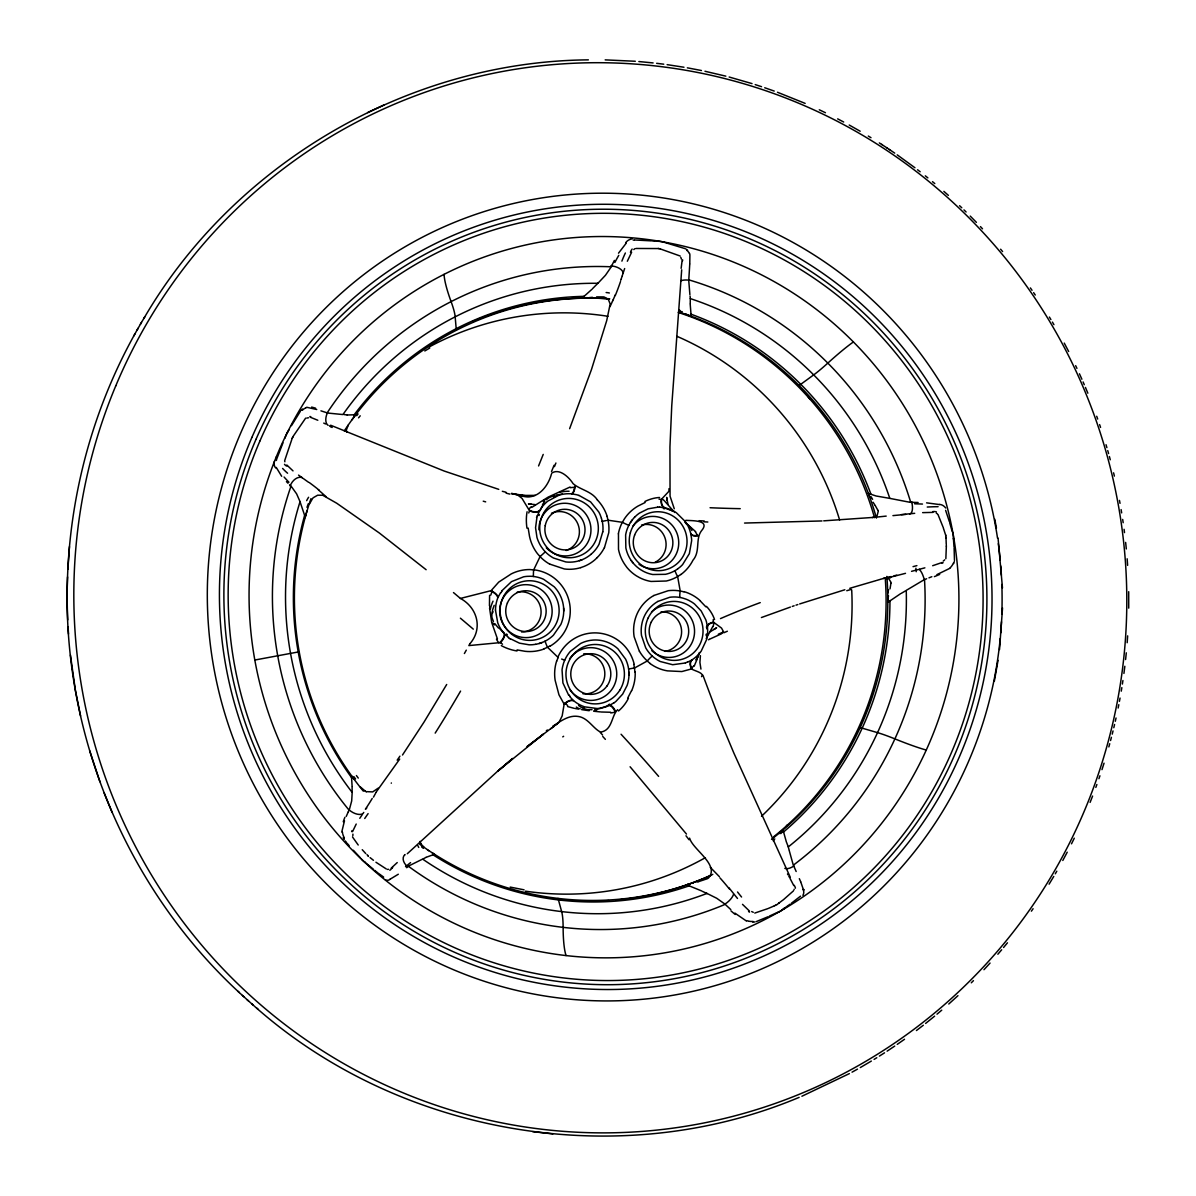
<?xml version="1.0" encoding="UTF-8"?>
<svg xmlns="http://www.w3.org/2000/svg" width="1196" height="1196" viewBox="0 0 1196 1196"><rect width="100%" height="100%" fill="white"/><g stroke="black" fill="none" stroke-linecap="round" stroke-linejoin="round"><path stroke-width="1.5" d="M682.094 260.698L681.137 268.338M495.458 610.05L497.76 622.922A34.535 34.161 81.1 0 0 504.219 633.566A8.432 3.603 -47.7 0 1 500.092 642.282M563.735 611.036L563.645 608.091M1128.725 608.136L1128.695 591.691M341.772 831.968L344.493 820.785M688.776 280.836L689.898 294.694M67.559 576.891C61.101 733.731 127.299 891.723 243.939 996.806M352.117 786.385L351.549 777.161M352.102 787.103L352.132 792.335A315.34 310.287 80.8 0 1 300.032 501.722L299.987 501.543M628.976 675.336L628.947 672.257M1002.532 607.927L999.527 649.548M138.108 328.257C87.652 416.208 63.209 518.645 67.709 619.902M69.473 546.572L67.888 569.296M681.69 269.788L671.748 405.818L669.939 447.05L670.059 496.205L674.275 508.749M689.778 263.733L689.898 254.927A27.478 17.028 -12.8 0 0 689.718 253.911L689.614 253.477M689.748 264.196L688.791 279.849A331.606 326.209 80.8 0 1 910.709 502.305L910.904 502.32M1127.649 635.868L1127.17 642.715M690.242 303.53L690.301 298.596A315.34 310.287 80.8 0 1 889.794 498.373L876.1 495.996L868.371 493.425M690.197 304.173L691.183 316.267M700.408 655.692L699.914 662.464L700.946 669.087M1126.288 652.822L1125.6 659.549M602.754 531.816L599.047 544.27A34.041 33.518 71.1 0 1 593.052 552.447L590.914 554.391M346.511 429.558L348.335 424.984M556.589 661.149A41.696 41.157 86.7 0 0 555.138 680.3L558.951 694.771L564.138 704.145L562.18 715.881L559.025 722.324L527.047 746.648L543.447 734.12L497.85 771.016L407.283 853.75M954.468 560.431L954.109 548.097M1124.838 666.277L1123.926 673.408M284.962 459.787L292.213 438.259M1122.386 684.067L1122.924 680.524M888.389 596.58L888.523 595.802M998.047 660.356L994.339 681.212M1121.25 691.168L1121.833 687.625M489.598 595.279L489.448 605.804M618.467 533.82L618.496 549.383A40.096 39.319 82.3 0 0 624.925 564.662L626.988 567.532A40.021 39.423 84 0 0 636.407 575.859L639.456 577.593A40.32 39.707 83.6 0 0 651.013 581.45L666.292 581.017A40.993 40.215 64.6 0 0 677.624 576.532A8.312 1.645 59.6 0 1 675.037 570.642A33.862 33.159 76.9 0 0 677.594 568.937M1119.426 701.379L1120.039 698.045M492.064 611.874L491.825 616.403A4.201 1.375 79.8 0 0 492.109 618.048L493.44 621.457M569.625 428.691L591.422 369.684L606.701 320.663L610.169 303.948L608.405 299.598L604.533 297.176A22.485 15.399 -78.7 0 0 603.457 296.907L596.595 296.892M1118.14 708.032L1118.798 704.698M954.273 561.627L953.705 563.585M1115.3 721.293L1116.047 717.974M945.857 558.667L946.35 546.183M276.351 460.46L276.56 459.623M890.033 588.836L890.96 583.095M1113.805 727.721L1114.567 724.507M1112.235 734.135L1113.028 730.92M528.752 512.979L529.514 510.737L521.994 498.343L517.449 494.83L511.44 493.5L523.13 496.026M1110.576 740.518L1111.413 737.334M492.393 610.438L494.187 605.34M536.869 517.823L535.554 527.765L536.974 537.482A33.996 33.488 70.7 0 0 538.215 540.981L539.471 543.687A34.146 33.638 70.7 0 0 541.31 546.811L543.134 549.323A34.176 33.652 70.7 0 0 545.286 551.775L545.525 552.014A34.191 33.623 69.5 0 0 553.494 558.024L565.858 561.956A34.101 33.563 71.8 0 0 590.959 554.361M617.674 709.691C611.186 715.776 612.621 730.337 600.616 732.101C593.291 728.693 587.909 717.69 578.116 716.434C569.281 714.999 561.432 720.62 554.436 725.195M1108.842 746.902L1109.724 743.718M706.447 634.897L706.208 635.704M276.739 458.95L282.974 442.834M306.355 513.278L305.115 517.659L304.726 515.984M352.521 831.698L356.214 824.044M306.789 511.858L307.043 511.066M1104.043 763.168L1101.979 769.641M623.116 273.122L624.656 268.547M622.264 275.723L622.966 273.585M622.114 276.201L621.232 278.862M696.879 659.624L697.672 657.232M712.726 626.614L706.223 638.574M556.693 661.194L557.994 657.785M696.715 660.132L694.278 665.963M621.068 279.341L620.739 280.283M537.512 515.73L539.396 511.215M1098.93 778.701L1099.931 775.785M1095.835 787.402L1096.882 784.501M698.359 655.318L699.017 653.554M545.331 551.819L540.054 556.603L533.67 569.924A8.402 1.241 -83.6 0 0 533.476 576.487A34.37 34.011 82.1 0 1 543.582 579.268L554.211 586.802A34.161 33.787 81.6 0 1 560.117 595.204L561.313 597.88A34.221 33.832 81 0 1 560.819 624.521L553.404 635.226A34.31 33.951 78.9 0 1 545.346 641.056L545.182 641.131A8.402 1.226 63.3 0 0 547.499 647.245L558.218 657.561M699.077 653.39L699.421 652.508M1092.591 796.058L1090.109 802.381M284.827 438.304L285.799 435.882A11.392 3.573 -65.6 0 1 287.788 431.651M627.317 261.251L631.638 252.236M551.849 473.093C559.145 468.01 568.773 476.86 573.078 483.618C579.866 489.702 591.646 491.108 597.417 499.988M554.436 466.649L555.916 463.002M309.525 503.905L312.739 498.224A23.008 14.516 19.7 0 1 313.606 497.506L317.658 495.204L322.681 495.234L336.749 503.247L379.341 533.012L426.12 569.715M551.431 474.094C547.783 487.475 536.122 501.543 520.439 495.428L535.165 495.383M615.342 294.799L613.204 299.703M349.441 809.288L351.684 800.946L352.162 792.784M346.227 816.434L348.186 812.039M631.518 690.66L627.765 697.971M612.516 301.213L613.129 299.867M612.442 301.392L610.02 306.639M348.978 810.35L348.29 811.83M498.089 597.297L500.571 592.663M292.557 437.482L292.512 437.572A6.653 2.078 -65.8 0 0 292.093 438.229M1074.277 838.202L1071.511 843.823M612.068 264.989L614.415 260.399M611.889 265.348L611.171 266.798A331.606 326.209 80.8 0 0 327.166 412.844M399.703 759.086L376.247 791.961M456.289 330.32L456.319 329.917A19.181 3.169 63 0 0 456.259 329.483L455.168 316.835A44.476 7.415 63.1 0 0 451.116 301.676A76.723 13.41 62.9 0 1 444.06 274.362M604.473 547.589L608.779 532.654A41.262 40.888 68.9 0 0 608.046 520.2L622.413 522.323A8.342 1.136 27.3 0 0 628.842 525.283A33.937 33.219 75.6 0 1 634.553 517.285M375.664 793.068L375.978 792.5M628.842 525.283L628.722 525.522A33.937 33.189 77 0 0 625.628 534.971L625.852 547.992A33.862 33.159 76.9 0 0 640.742 569.759L643.239 571.225A33.802 33.099 76.1 0 0 652.732 574.514L665.469 574.319A33.996 33.279 75.4 0 0 675.022 570.627M375.424 793.561L373.481 797.119M453.478 592.573L460.415 598.434L491.122 590.645L498.732 582.093L511.29 573.886A41.86 41.352 74.2 0 1 529.768 569.55L533.386 569.894M622.563 522.039L624.357 518.944A41.456 40.679 80 0 1 637.961 506.087L645.152 502.499M1067.221 852.195L1062.81 860.477M610.827 267.47L605.46 275.274L598.419 282.764M469.923 643.702C483.139 628.662 477.368 607.583 460.415 598.434M542.476 504.682L544.838 501.169M469.669 644.166L468.862 645.586L500.421 642.596L502.514 644.225M466.291 650.146L464.392 653.524M291.48 425.641L300.39 411.26M133.832 335.897L134.849 334.103M143.774 318.584C234.042 163.119 408.584 61.34 588.357 59.86M710.275 631.727L716.628 627.78L713.833 629.455M137.077 330.066L141.442 322.457M293.229 436.226L305.638 418.122M287.832 431.816L288.984 429.887M1055.291 873.813L1056.801 871.196M446.691 684.486L424.057 722.04L402.499 755.005M140.381 324.31L144.836 316.716M1053.766 876.414L1049.086 884.173M618.511 253.178L626.255 243.132M630.456 522.473L632.206 519.991M359.787 818.318L362.343 814.506M366.724 807.988L366.23 808.735M362.822 813.788L363.763 812.413M1031.386 911.173L1033.09 908.721M501.827 590.824L511.499 581.63L523.594 576.816A34.011 33.638 80.8 0 1 527.152 576.352L530.217 576.263A34.131 33.772 80.1 0 1 533.476 576.472M680.898 574.543A41.426 40.515 82 0 0 692.977 560.206C700.542 551.52 695.265 539.052 701.364 530.934C710.813 520.081 693.052 520.843 685.846 520.32M351.893 419.841L355.72 414.743L347.229 414.997M793.426 890.885L783.44 899.706M774.799 838.934L773.199 840.788M1007.451 942.807L1003.564 947.516M378.19 788.149L372.704 791.902L366.425 791.647M1001.68 949.774L997.853 954.244M301.123 410.378L302.483 409.017M990.064 963.064L983.964 969.717M531.697 507.448L548.172 497.102L570.088 487.011M592.558 288.625L597.97 283.168M591.9 289.327L582.945 297.356M634.523 517.3L636.646 515.297A33.757 33.054 75.5 0 1 639.501 513.084L648.053 508.853L657.636 507.194M397.236 862.57L391.197 868.147M404.831 854.706L404.995 854.542A10.794 7.34 33.4 0 0 407.836 866.906L406.64 867.698M800.543 896.148L791.303 903.309M597.297 557.545L594.726 559.952A40.305 39.588 83.2 0 1 584.037 566.441L580.733 567.622M971.287 982.813L973.439 980.66M662.285 498.403L668.908 491.302L669.013 488.641M957.951 995.67L948.772 1004.012M633.79 249.56L634.299 249.142A3.319 3.274 -78.1 0 1 635.3 248.574M597.791 283.332L597.821 283.303A315.34 310.287 80.8 0 0 342.968 414.504M546.168 499.793L548.725 497.91A4.186 0.852 -25.8 0 1 550.175 497.147L554.78 495.458M887.821 602.35L900.334 593.859M941.745 1010.157L937.006 1014.178M934.614 1016.166L925.599 1023.447M584.096 296.459L584.261 296.339A302.917 298.163 80.8 0 0 353.956 415.072M923.327 1025.241L916.435 1030.533M778.626 903.324L782.692 900.244M779.269 902.831L777.46 904.221A6.443 3.229 -24.2 0 1 776.907 904.729L776.727 904.714M581.809 298.208L581.944 298.118A7.236 0.837 -2.9 0 0 582.93 298.028A11.482 1.375 -3 0 0 585.472 297.924M398.313 874.231L390.494 878.97M677.713 568.892L680.076 567.024A33.638 32.92 76.4 0 0 682.617 564.572L689.359 553.643L691.647 540.682A34.938 34.744 -31.9 0 0 691.542 538.499L690.72 533.416A8.297 4.081 -17.7 0 0 698.001 535.718M409.092 865.784L422.203 859.281M782.229 909.842L789.988 904.206M680.838 574.454L677.863 576.397M904.52 1039.279L897.239 1044.362M556.947 724.238L553.09 726.241M614.086 702.68L609.825 705.221M546.363 730.726L547.394 730.009M650.131 663.586A41.412 40.664 88.3 0 0 667.413 670.866L681.84 671.554L691.527 668.938A8.312 5.352 56.9 0 1 692.036 659.863M906.852 590.032L924.06 579.791M949.669 568.414L936.917 574.618M553.12 726.077L554.002 725.479M894.728 1046.081L887.103 1051.164M884.547 1052.824L879.389 1056.098M691.736 660.057L687.491 662.21M874.082 1059.402L876.803 1057.727M426.18 857.293L434.477 854.273L432.264 852.868M425.985 857.397L423.504 858.743M871.346 1061.061L860.283 1067.565M550.31 645.705L547.992 647.006M424.804 350.966L429.768 348.021M799.137 385.486L799.661 385.127A18.658 1.914 -44.9 0 0 800.004 384.858L813.654 374.916A43.131 4.425 -44.8 0 0 827.796 363.121A74.914 8.088 -44.9 0 1 853.391 341.951M657.755 601.453L669.805 597.267A33.937 33.219 86.8 0 1 679.522 597.387L679.821 597.447A33.937 33.189 84.5 0 1 682.946 598.15L685.801 599.076A33.907 33.174 84.5 0 1 689.031 600.497L691.572 601.932A33.742 33.01 84.4 0 1 694.547 604.01L701.185 610.962L705.775 619.737A34.848 34.699 -21.1 0 1 706.432 621.815L707.404 626.629M653.778 595.503L668.28 590.689A40.649 39.857 -89.3 0 1 679.866 590.959L680.21 591.003A8.312 1.645 -79.9 0 0 679.821 597.447M857.487 1069.134L852.045 1072.169M708.525 639.785L709.333 639.337M849.384 1073.604L801.903 1096.239M901.126 593.44L906.239 590.45A315.34 310.287 80.8 0 1 788.299 846.903L789.016 849.713M709.751 639.127L721.367 633.85L723.49 631.652L721.517 628.079L713.459 622.159L713.145 619.707M545.077 641.191L545.107 641.161A34.295 33.937 82 0 1 535.718 644.3M547.185 647.41L543.926 648.845M769.372 916.106L776.787 912.712M941.985 562.539L932.671 565.708M767.982 916.764L756.321 921.578M367.65 112.574L384.095 104.934M615.342 711.007L615.417 710.962A8.372 2.945 64.5 0 0 609.467 705.386M775.367 905.417L774.305 905.88M778.432 912.025L776.996 912.623M768.639 908.302L773.962 906.015M768.101 908.541L754.781 913.071M614.146 702.755A35.073 34.804 14.7 0 0 615.91 701.424L622.682 694.084L627.123 685.413A33.996 33.428 -88.9 0 0 628.124 681.855L628.662 678.939A34.176 33.623 -88.9 0 0 628.618 669.013L634.702 667.921L647.215 661.014A8.342 1.196 -47.6 0 1 652.239 656.021M723.774 632.774L727.362 631.234M924.224 579.716L926.616 578.759M799.137 1097.375C618.377 1173.306 397.147 1135.094 251.668 1003.728M582.093 559.713L579.372 560.7M931.819 576.711L928.963 577.847M542.087 642.521L539.172 643.508M761.404 617.54L790.407 607.075M701.529 676.667C704.982 672.944 694.293 670.926 691.527 668.938M792.275 606.432L794.144 605.789M685.502 662.973L672.69 664.722L660.327 661.523A33.638 32.92 85.3 0 1 657.232 659.818L654.9 658.234A33.772 33.054 85.7 0 1 652.239 656.036A33.996 33.249 84.8 0 1 645.735 647.888L641.519 635.569A33.787 33.069 84.6 0 1 641.594 625.359L642.162 622.503A33.862 33.159 84.5 0 1 646.124 612.92L647.739 610.513A33.787 33.069 84.6 0 1 657.74 601.483M795.998 605.161L797.837 604.548M799.676 603.935L844.839 589.763M883.186 578.49L884.098 578.266L880.839 579.208M880.226 579.387L876.339 580.538M849.758 588.312L875.666 580.733M924.882 567.831L919.739 569.191M911.546 571.329L919.545 569.236M692.589 883.156L693.411 882.947M896.731 575.141L894.04 575.814M698.434 881.691L707.494 878.656A22.47 15.369 55.4 0 0 708.57 877.939C719.917 864.813 692.678 849.594 689.614 838.142M889.256 577.01L891.184 576.532M696.999 882.035L698.03 881.781M888.374 577.22L884.532 578.176M600.975 708.331L594.726 709.482M556.379 495.054L562.299 494.023M754.975 921.907L752.822 922.206M608.031 520.2L607.134 520.38M606.252 520.559L602.201 521.336M636.108 248.469L658.174 248.559M299.135 651.805L254.838 660.028M388.521 869.298L388.012 869.357A3.409 3.08 -69.8 0 1 387.34 869.372M535.673 644.315L532.743 644.689A34.116 33.757 82.3 0 1 529.066 644.794L519.453 643.149L510.408 638.754M633.192 240.142L634.03 240.037M884.621 578.161L888.852 578.894L890.856 582.078A22.081 11.96 -18.9 0 1 890.841 583.11M610.678 712.263L601.184 711.994M592.424 297.311L590.151 297.565M875.293 517.255L879.434 516.807M880.211 516.732L886.191 516.104M823.73 520.843L874.904 517.3M589.897 297.58L589.135 297.669M901.41 514.594L909.214 513.846M909.827 513.787L914.701 513.323M922.639 512.635L932.97 512.381M634.732 239.977L651.297 240.859M872.303 517.584L877.102 515.64L878.238 511.35A22.081 12.139 -3.6 0 0 878.073 510.483M821.966 520.948L744.555 523.056M592.02 709.691L588.133 709.632A4.171 0.837 5.6 0 1 586.518 709.407L582.811 708.256M342.505 414.519L327.958 413.069M306.804 407.283L316.746 409.525M912.668 502.365L911.083 502.32M912.847 502.365L918.109 502.484M605.176 59.875L635.3 61.265M656.26 241.188L658.727 241.308A11.048 5.487 4 0 1 663.122 241.966L685.099 248.633M659.011 499.151L661.224 499.45A8.312 5.367 -77.4 0 0 664.856 507.822M659.773 507.209L664.498 507.747M707.823 522.009L703.936 521.815M909.902 502.275L889.988 498.418M654.825 241.129L652.388 240.964M343.91 414.534L347.124 414.967M926.586 502.843L939.398 504.548M638.858 61.549L653.106 62.925M571.748 493.858L576.891 494.77A35.147 34.609 -17.8 0 1 578.954 495.503M535.225 504.607L528.423 503.935L531.368 504.249M600.153 711.889L594.083 711.276M552.896 1133.898L532.698 1131.64M528.303 496.355L520.439 495.428L527.391 496.34M656.649 63.313L663.75 64.195M589.209 710.723L581.615 709.632M658.817 248.619L658.996 248.648A5.741 2.616 4.9 0 1 660.147 249.082M667.129 64.644L683.977 67.245M860.178 727.587L860.866 727.766A18.658 1.824 24.6 0 1 861.284 727.901M511.873 493.514L529.409 496.37M687.341 67.828L701.424 70.519M574.798 708.436L578.356 709.079M680.524 591.048L683.963 591.841M573.916 708.271L567.532 706.537M510.214 887.088L524.072 889.824M704.982 71.267L725.837 76.155M310.317 417.24L317.807 420.259M517.046 649.906L525.149 651.312A41.905 41.337 79.5 0 0 543.986 649.009M505.998 492.244L502.32 491.302M729.156 77.022L752.03 83.6M660.312 248.932L680.165 256.019M326.957 412.784L320.932 410.841M686.743 884.861L701.2 890.751M498.762 489.358L444.165 471.03L330.619 425.223M861.568 727.99L877.535 732.64A43.116 4.231 24.5 0 1 894.907 738.889A74.885 7.729 24.6 0 0 926.257 750.056M755.214 84.602L761.553 86.68M578.984 495.398L590.57 501.872L598.807 511.993A33.892 33.353 70.5 0 1 600.347 515.237L601.379 518.152M764.722 87.742L774.231 91.075M777.46 92.256L805.147 103.379M628.618 668.983L628.573 668.728A34.176 33.667 -88.3 0 0 625.613 659.16L617.869 648.74A34.086 33.548 89.8 0 0 606.193 641.789L603.412 640.966A34.101 33.548 89.6 0 0 593.171 640.054L590.301 640.383A34.041 33.488 -89.4 0 0 580.658 643.463L570.372 651.357A34.236 33.667 -88.3 0 0 564.706 660.222L561.642 659.041M707.285 893.576L716.703 898.256L724.656 903.892M706.896 893.427L706.941 893.442A315.34 310.287 80.8 0 1 422.651 859.117M707.165 893.532L706.148 893.113M705.775 892.949L702.142 891.229M386.203 868.894L375.948 862.241M746.364 920.98L734.897 913.116M936.289 513.159L936.842 513.458A3.244 3.08 11.3 0 1 937.619 514.235M329.543 425.836L330.694 426.374M325.626 423.982L323.742 423.1M819.275 109.778L825.434 112.723M687.356 314.593L687.939 314.877A11.377 2.183 18.6 0 0 690.122 315.879M678.76 309.839L680.389 310.736M837.649 118.853L843.688 122.022M849.22 125.027L860.178 131.231M549.712 564.093L564.392 568.967A40.395 39.662 74.3 0 0 580.733 567.637M365.243 791.094L360.235 786.848M581.809 707.748L578.58 705.461M686.07 249.142L687.61 250.248M868.296 136.045L870.987 137.69M383.662 877.102L378.235 873.2M881.945 144.611L879.314 142.907M881.616 144.387L887.208 148.05M886.864 147.826L889.719 149.724M671.479 510.647L672.496 511.35M889.375 149.5L894.713 153.118M897.194 154.837L914.94 167.754M302.125 477.682L298.537 475.096M303.022 478.325L308.299 482.108M749.503 911.113L742.507 904.34M650.19 663.496L647.425 661.194M508.599 637.468L505.086 634.403M917.556 169.757L920.158 171.761M424.012 847.306L420.723 843.688M366.35 863.467L373.346 869.223M373.451 860.298L370.072 857.607M365.812 863.049L364.885 862.301M377.502 872.617L376.157 871.54M925.315 175.827L927.872 177.89M293.02 470.895L286.801 464.99M687.386 524.341L695.609 531.622M375.694 871.151L374.677 870.329M318.405 489.867L325.925 496.564M364.974 862.361L365.049 862.421A11.392 3.603 45.6 0 1 361.476 859.221M932.491 181.672L934.794 183.586M685.592 522.861L684.77 522.159M943.868 191.36L948.383 195.367M247.004 999.602L253.268 1005.148M730.801 909.588L725.165 904.355A331.606 326.209 80.8 0 1 408.434 866.278M237.825 991.185L239.35 992.545M256.572 1007.959L258.187 1009.394M500.421 642.596L500.481 642.656A8.432 3.453 -48.8 0 0 504.548 633.88M242.399 995.416L248.574 1001.007M700.273 600.96L705.864 606.835M959.581 205.697L961.793 207.79M572.959 700.034L569.909 696.745M558.009 898.405L558.203 898.869A19.166 3.199 -83.3 0 1 558.263 899.198L561.657 911.606A44.446 7.475 -83.5 0 1 563.122 927.334A76.664 13.53 -83.2 0 0 566.037 955.559M963.976 209.913L966.084 211.961M289.552 484.784L290.837 486.039M710.289 867.324L719.394 876.668M970.24 216.087L976.399 222.366M287.982 483.229L286.427 481.614M540.054 556.603L540.293 556.858A40.963 40.186 69.6 0 0 549.697 564.138M539.83 556.364L537.438 553.628A41.755 41.038 75.6 0 1 529.499 536.242L528.169 528.079M291.6 486.832L296.623 493.873L299.957 501.453M980.451 226.597L982.514 228.81M353.328 850.251L360.459 857.921M498.403 627.975L494.74 623.55M602.724 736.452L605.385 739.367M674.738 512.486L673.946 511.604M365.722 853.555L362.239 849.698M630.098 766.771L686.474 834.075M673.692 511.32L664.662 501.109A19.33 13.515 -46 0 0 661.971 498.971M349.157 845.662L347.453 843.673M1000.618 249.216L1002.592 251.564M633.013 562.897L631.249 560.58M358.217 845.019L352.521 836.991M737.498 898.465L734.254 894.429M281.673 476.292L276.246 467.427M729.022 887.866L733.791 893.831M346.75 842.806L345.285 840.938M354.016 779.119L352.073 776.473M351.564 775.785L351.504 776.862M568.578 695.011L562.912 682.946L562.045 669.835A33.877 33.353 -89 0 1 562.703 666.292L563.525 663.302A34.011 33.488 -89.1 0 1 564.706 660.237M1030.384 287.922L1032.013 290.284M1033.643 292.646L1035.258 295.023M875.128 505.385L873.08 502.245M875.308 505.669L877.999 510.498M344.269 839.472L343.192 837.619M938.113 514.848L943.016 526.988M497.461 638.948L491.706 622.548L489.568 608.031M1049.385 317.06L1050.895 319.556M1052.405 322.068L1053.93 324.669M639.412 651.386L634.134 636.735A40.32 39.707 78.2 0 1 634.03 624.387L634.717 620.918A40.021 39.438 77.4 0 1 639.501 609.257L641.475 606.342A40.111 39.423 85.2 0 1 653.793 595.533M787.94 874.769L787.491 873.992M788.822 876.294L789.435 877.341M789.943 878.238L793.755 885.548M870.225 497.416L869.896 496.789A11.242 3.035 68.6 0 1 868.834 494.397M1064.246 343.088L1068.656 351.504M945.617 510.333L949.4 521.71M1075.667 365.677L1076.938 368.383M1079.435 373.78L1081.887 379.222M786.355 841.894L783.006 829.964M786.549 842.343L788.299 846.903M799.332 878.671L800.677 881.736M796.162 871.51L793.441 865.246M1083.083 381.943L1084.264 384.678M800.767 881.96L803.293 889.316M790.332 877.356L733.91 753.181L717.884 715.059L702.904 675.187M112.125 812.428L104.187 793.083M1085.445 387.414L1087.852 393.2M793.382 865.127L793.382 865.127A331.606 326.209 80.8 0 0 924.508 579.597M793.053 864.274L789.211 850.505M99.911 781.736L89.7 750.759M1096.702 416.253L1097.689 419.034M953.436 538.589L953.391 536.944A10.839 6.578 79.9 0 0 952.764 532.609L952.091 530.964M951.911 530.471L949.654 522.697M1099.617 424.61L1100.559 427.391M420.409 842.911L420.08 841.401M346.78 432.234L346.481 430.56M943.315 527.914L945.617 535.016M607.06 516.403L607.972 519.916M300.046 501.767L304.546 515.117M1106.031 444.718L1106.898 447.648M1107.75 450.608L1108.587 453.553M677.624 576.532L680.21 591.003M1109.395 456.513L1110.277 459.757M1113.596 472.824L1114.373 476.098M633.805 664.468L634.403 667.518M80.566 715.97L75.438 690.541L70.444 655.049M667.996 504.413L666.665 497.387L667.204 500.481M994.758 519.154L996.447 528.154M1119.471 500.391L1120.024 503.352M1121.115 509.601L1121.654 512.875M1122.685 519.438L1123.179 522.727M634.523 668.325L634.882 671.928M998.062 538.11L1002.472 587.969M783.26 832.087L783.29 832.207A302.917 298.163 80.8 0 0 889.959 600.542M1124.076 529.32L1124.509 532.609M690.062 296.13L690.301 298.566M1125.645 542.416L1126.303 548.949M954.004 546.946L953.451 538.977M1127.155 558.786L1127.619 565.364M68.097 626.674L68.516 634.074M945.976 537.154L946.021 538.32M946.245 544.3L946.036 538.604M946.305 545.346L946.335 546.109M713.459 622.084L713.459 622.159A8.297 4.126 -2.6 0 0 707.449 627.018M953.436 538.14L953.451 539.157M689.494 885.728A302.917 298.163 80.8 0 1 432.728 854.602M351.639 777.729A302.917 298.163 80.8 0 1 304.606 515.431M690.675 314.07A302.917 298.163 80.8 0 1 871.017 494.411M711.007 875.367A301.287 296.593 80.8 0 1 419.647 844.197M363.39 791.199A301.287 296.593 80.8 0 1 310.96 498.672M344.313 430.859A301.287 296.593 80.8 0 1 609.736 298.791M678.909 312.036A301.287 296.593 80.8 0 1 876.444 518.092M886.849 576.412A301.287 296.593 80.8 0 1 771.495 839.323M887.731 602.35A7.086 2.108 -89.2 0 1 887.761 601.214A11.242 3.14 -89.2 0 1 888.075 598.643M782.438 830.652A7.161 1.316 -39.1 0 1 783.171 829.994M686.609 884.801A7.236 1.121 -17.2 0 1 687.775 884.427M691.079 316.327A7.176 1.51 18.3 0 1 690.017 315.908M868.894 494.352A7.086 1.884 68.7 0 1 868.505 493.395M733.402 894.608A10.555 3.947 -39.8 0 1 725.105 904.027M741.565 897.015A70.415 16.684 56.9 0 1 737.528 891.992M749.488 912.159A15.055 8.417 11.1 0 1 748.547 911.412M753.286 912.279A6.04 2.467 19 0 1 751.686 911.531M776.518 904.625A5.726 2.631 -24.3 0 1 775.352 905.208M794.159 889.211A3.304 2.96 62.5 0 1 794.009 889.839M794.069 885.234A9.433 7.46 -54.9 0 1 795.43 888.165M685.981 835.765A215.699 52.818 55 0 1 689.031 839.742M621.068 734.239A280.731 42.503 46.8 0 1 658.622 776.368M602.575 734.987A205.353 1.42 47.7 0 1 600.362 732.55M719.962 877.894A65.675 9.822 54.9 0 1 729.336 888.927M647.26 660.954A40.993 39.827 77.9 0 1 639.486 651.342M628.453 698.27A33.488 27.568 -57.6 0 1 618.511 710.977M635.166 671.913A41.74 41.098 85.4 0 1 631.667 690.72M793.74 866.083A10.48 5.337 -39 0 1 784.815 868.356M349.068 810.14A331.606 326.209 80.8 0 1 290.987 486.204M786.475 825.703A39.692 1.615 -54.3 0 1 786.759 825.285M780.809 833.612A30.797 3.169 -43.8 0 1 782.558 831.683M779.583 833.552A19.824 3.334 -40 0 1 780.45 832.64M780.629 832.311A11.362 2.153 -39.1 0 1 782.319 830.652M804.161 889.6A80.386 1.181 66.8 0 1 804.265 889.869M802.935 889.435A13.036 8.163 -8.7 0 1 802.905 895.326M782.363 909.917A11.033 5.532 -24 0 1 778.476 912.129M753.121 921.443A13.545 7.759 -21.4 0 1 748.741 921.144M747.859 920.995A27.433 18.927 -35.5 0 1 746.663 920.591M735.211 914.462A80.835 27.299 54 0 1 731.01 910.918M687.805 884.487A11.467 1.555 -17.4 0 1 690.436 883.709M691.482 883.261A20.003 2.362 -17.1 0 1 693.052 882.857M701.215 879.703A31.096 2.811 -16.6 0 1 705.416 878.896M610.782 265.886A10.555 5.606 12.4 0 1 623.236 273.301M614.864 262.447A80.835 26.327 -73.7 0 1 618.766 255.346M625.613 242.863A13.066 8.91 13.8 0 1 632.385 238.766M686.982 250.487A13.515 7.774 4.1 0 1 689.255 253.358M680.853 280.761A10.495 4.321 8 0 1 688.791 280.148M410.557 862.6A82.375 5.382 -42.1 0 1 405.504 866.696M390.359 878.791A13.44 6.414 58.1 0 1 385.471 879.912M344.358 837.933A13.963 5.546 47.7 0 1 342.818 834.195M342.609 833.313A28.27 14.696 34.7 0 1 342.475 832.252M343.237 821.727A82.688 24.653 -50.2 0 1 344.897 817.331M362.343 813.953A10.854 6.1 32.6 0 1 349.292 810.006M911.651 501.857A10.345 4.365 76.9 0 1 909.678 513.891M914.596 503.815A79.444 11.467 -2.4 0 1 922.475 504.054M939.398 504.428A12.812 9.583 -85.2 0 1 945.692 508.001M953.257 563.241A13.276 9 81.4 0 1 950.999 566.829M950.566 567.532A26.955 20.153 63.1 0 1 949.609 568.339M939.697 574.409A79.489 12.319 -17.3 0 1 934.39 576.636M919.649 569.864A10.345 2.96 74.2 0 1 924.254 579.582M290.15 486.054A10.854 7.52 -62.1 0 1 302.319 477.653M288.954 482.227A82.659 23.307 30.7 0 1 284.08 477.025M275.828 468.01A13.47 6.877 -56.1 0 1 274.392 461.372M302.424 410.183A13.948 5.576 -64.9 0 1 305.279 408.15M305.922 407.791A28.285 13.455 -79.4 0 1 306.774 407.582M311.633 407.074A82.464 6.802 22.7 0 1 315.624 408.21M328.093 425.342A10.809 6.324 -65.9 0 1 327.375 412.949M915.897 568.22A327.181 321.948 80.8 0 1 916.211 571.718M705.401 857.667A290.748 286.816 80.8 0 1 525.448 891.17M429.17 346.975A290.748 286.816 80.8 0 1 608.002 316.297M677.086 336.375A290.748 286.816 80.8 0 1 839.622 520.021M851.702 589.972A290.748 286.816 80.8 0 1 761.508 816.27M807.763 396.265A328.003 323.712 80.8 0 1 809.961 399.001M1000.215 638.485A404.039 397.221 80.8 0 1 401.123 942.792A404.039 397.221 80.8 0 1 382.825 260.803A404.039 397.221 80.8 0 1 997.524 538.14M998.316 543.672A404.039 397.221 80.8 0 1 1000.245 560.326M1000.738 565.902A404.039 397.221 80.8 0 1 1001.396 575.186M1001.829 584.5A404.039 397.221 80.8 0 1 1001.814 614.31M1001.486 621.756A404.039 397.221 80.8 0 1 1000.708 632.908M712.786 874.366A301.676 297.012 80.8 0 1 616.075 900.065M609.003 900.588A301.676 297.012 80.8 0 1 577.085 900.887M566.441 900.199A301.676 297.012 80.8 0 1 561.118 899.721M472.674 321.545A301.676 297.012 80.8 0 1 609.183 298.88M678.207 312.44A301.676 297.012 80.8 0 1 874.485 517.584M885.294 578.969A301.676 297.012 80.8 0 1 773.872 836.602M364.735 818.498A72.089 13.575 -48.8 0 1 368.114 813.624M351.609 831.594A15.488 6.952 76.9 0 1 351.983 830.667M352.85 835.72A6.204 1.958 86.4 0 1 352.94 834.12M367.875 855.514A5.905 1.6 45.6 0 1 366.978 854.602M368.428 856.426A6.638 2.093 45.5 0 1 367.905 855.977M391.66 868.326A9.732 6.234 18.9 0 1 389.806 870.24M392.183 868.057A72.134 4.41 -49.4 0 1 392.647 867.429M399.913 756.171A221.843 45.986 -50.5 0 1 397.162 760.148M460.58 691.094A282.136 43.714 -63.6 0 1 435.18 733.103M391.256 783.201A206.669 0.837 -60.6 0 1 391.376 782.961M372.21 798.465A67.664 7.52 -51.8 0 1 365.378 809.244M564.138 704.145A8.387 5.023 -42.8 0 1 573.527 700.572M550.758 728.723A204.74 44.7 -31 0 1 553.883 726.585M557.785 657.381A40.873 40.455 -87.7 0 1 634.224 664.378M517.031 650.968A33.682 23.202 16.6 0 1 501.303 645.616M562.748 736.885A278.758 74.929 -30.2 0 1 563.63 736.288M420.813 843.599A22.918 10.465 -52 0 1 420.529 842.806M418.75 847.426A40.784 10.017 16.6 0 1 417.972 845.722M423.399 848.338A31.649 3.379 27.4 0 1 421.56 846.828M428.602 850.73A20.377 0.807 31.2 0 1 427.465 849.967M354.494 779.433A20.496 1.39 54.6 0 1 353.672 778.342M355.541 778.865A31.858 3.035 55.3 0 1 353.867 776.653M358.277 778.073A41.053 7.55 58.7 0 1 356.408 775.546M366.32 791.782A22.993 14.771 -42.7 0 1 365.169 791.184M309.136 482.451A67.694 7.684 31 0 1 319.257 490.285M330.365 426.688A71.969 2.272 24 0 1 332.204 427.465M309.914 416.477A15.443 8.402 -36.4 0 1 310.781 416.761M306.834 418.077A6.189 2.766 -24.6 0 1 308.538 417.793M292.721 437.631A5.92 1.585 -65 0 1 293.304 436.525M284.887 461.776A3.409 3.289 -10.5 0 1 284.678 460.595M286.756 466.096A9.762 5.397 83.7 0 1 284.499 464.302M287.578 473.227A72.298 20.123 23.1 0 1 282.615 468.443M485.666 501.857A278.683 102.707 6.8 0 1 483.244 501.184M509.9 494.098A204.935 45.343 10.6 0 1 506.087 493.141M491.122 590.645A8.432 3.483 28.6 0 1 498.029 597.417M533.685 569.789A41.083 40.664 70.4 0 1 550.444 645.945M539.575 510.871A8.387 4.978 22.4 0 1 529.514 510.737M526.958 528.184A33.578 20.183 79.5 0 1 527.077 511.768M460.4 618.183A282.226 12.678 40.7 0 1 473.302 629.141M306.669 500.646A41.068 13.814 -87.4 0 1 308.598 497.267M306.998 507.343A31.873 5.292 -78.3 0 1 308.329 503.68M306.415 512.456A20.496 1.794 -75.4 0 1 306.894 510.901M356.737 415.67A31.664 1.689 -51.1 0 1 358.053 413.936M358.561 417.853A40.799 5.247 -46.8 0 1 360.22 415.819M346.257 430.455A22.918 10.734 29.6 0 1 346.347 429.484M620.53 281.523A65.735 10.495 -75.5 0 1 615.297 295.472M682.602 259.786A14.98 10.629 37.1 0 1 682.557 260.863M680.748 257.364A6.01 3.693 50.1 0 1 681.406 259.158M658.189 248.439A6.443 3.199 3.8 0 1 658.861 248.514M630.456 252.401A9.493 6.174 -32.4 0 1 632.146 249.052M621.89 261.132A70.639 24.608 -81.3 0 1 625.359 252.999M575.171 486.488A8.372 2.93 -84.7 0 1 571.613 493.843M551.535 471.538A205.278 4.007 -68 0 1 554.062 465.274M597.402 499.988A41.711 40.918 72.6 0 1 607.164 516.373M644.913 501.468A33.309 22.694 -38.2 0 1 659.564 497.491M543.223 454.405A280.94 7.52 -68 0 1 538.574 465.947M606.148 292.527A40.141 7.296 -13.3 0 1 609.362 292.99M587.296 297.654A20.018 1.899 -3.5 0 1 585.905 297.789M686.863 314.548A19.839 3.528 19.1 0 1 685.712 313.95M681.002 312.56A30.812 4.784 20.1 0 1 678.939 311.139M681.645 311.543A39.707 3.244 24.4 0 1 682.258 311.737M892.934 515.625A64.36 0.762 -5.3 0 1 905.821 514.385M916.884 565.633A69.278 3.857 -13.8 0 1 913.041 566.635M943.121 562.703A14.756 10.54 -61 0 1 942.029 563.211M944.676 559.833A5.92 3.483 -51.4 0 1 943.196 561.103M945.662 535.823A5.621 3.199 80.3 0 1 945.812 537.124M945.707 534.971A6.324 3.842 79.7 0 1 945.887 535.599M932.671 511.649A9.299 7.37 39.7 0 1 936.363 511.843M927.244 507.044A69.458 12.648 -9.4 0 1 938.098 506.685M846.768 590.719A211.214 17.521 -16.1 0 1 851.298 589.389M720.47 618.601A276.5 99.597 -22.7 0 1 760.237 602.62M718.303 634.224A202.857 40.694 -22.5 0 1 723.206 632.086M905.507 573.333A64.36 1.659 -15.2 0 1 888.18 577.713M704.25 520.978A202.782 37.629 2.3 0 1 699.137 520.709M706.447 606.372A33.264 27.194 34.1 0 1 714.535 619.528M684.022 591.646A41.456 40.709 83.3 0 1 700.378 600.841M740.234 508.674A276.799 65.675 2.1 0 1 710.065 507.732M872.602 499.345A30.483 5.247 65 0 1 871.092 496.744M870.927 498.343A19.614 4.859 68 0 1 870.269 497.132M888.045 597.731A19.599 5.188 -88.8 0 1 888.269 596.296M887.761 593.067A30.468 7.311 -88 0 1 888.613 589.598M890.063 578.012A39.304 6.085 -84.5 0 1 890.99 577.249M691.826 668.728A8.312 5.457 55.2 0 1 692.379 659.639A34.146 33.413 85.3 0 0 701.14 651.237L706.567 639.681A34.146 33.413 85.3 0 0 707.479 627.452A8.297 4.216 -1 0 1 713.459 622.578M693.889 665.768A19.659 13.246 13.1 0 1 691.124 668.19M698.554 655.259A38.795 14.711 -6.8 0 1 695.743 659.833M564.422 704.414A8.387 5.158 -44 0 1 573.826 700.856A34.4 33.847 -88.5 0 0 584.545 706.836L597.208 708.525A34.4 33.847 -88.5 0 0 609.048 705.595A8.357 3.065 65.8 0 1 614.923 711.186M567.652 705.416A19.839 11.437 76.3 0 1 564.856 702.994M580.239 708.809A39.094 8.536 62 0 1 576.337 707.03M490.928 591.048A8.432 3.648 27.6 0 1 497.82 597.836A34.535 34.161 81.1 0 0 495.473 610.08M490.809 595.1A19.898 12.992 -40.7 0 1 492.333 591.183M490.495 608.704A39.184 10.719 -49.4 0 1 493.021 601.169M604.443 547.574A40.604 39.902 82.4 0 1 597.282 557.53M602.261 521.262A34.4 33.862 70.1 0 1 602.844 531.801M618.362 533.79A40.709 39.782 79.6 0 1 622.174 522.607M574.708 486.473A8.372 3.05 -86 0 1 571.15 493.799A34.4 33.862 70.1 0 0 558.995 495.174L547.708 501.169A34.4 33.862 70.1 0 0 539.755 510.498A8.387 5.128 23.6 0 1 529.693 510.378M560.042 492.244A38.93 18.239 21.6 0 1 569.087 491.242M538.903 529.768A26.387 25.983 69.9 0 1 571.494 504.174A26.387 25.983 69.9 0 1 587.445 543.059A26.387 25.983 69.9 0 1 546.303 547.813M663.406 508.554A22.096 5.845 -2.4 0 1 664.542 508.793M661.567 499.554A8.312 5.472 -75.7 0 0 665.245 507.911A34.161 33.428 76 0 1 676.368 512.74L685.472 521.725A34.161 33.428 76 0 1 690.555 532.848A8.297 4.171 -19.2 0 0 697.851 535.315M665.828 508.464A30.304 10.45 -9.1 0 1 666.232 508.584M666.77 508.734A42.219 14.352 -8.5 0 1 670.343 510.333M687.82 524.685A38.691 20.601 -81 0 1 691.916 530.59M695.384 531.846A19.629 15.877 -60.8 0 1 697.328 535.629M687.655 524.954A46.883 9.747 45.9 0 1 685.831 523.444M601.439 518.302A34.146 33.638 70.7 0 1 602.246 521.486M536.541 517.719A35.103 32.86 84 0 1 537.198 515.596M570.387 487.714A19.764 15.772 31.9 0 1 574.872 487.415M539.007 515.566A22.305 1.824 -72.5 0 1 539.366 514.609M528.931 509.332A19.495 12.438 73 0 1 531.338 506.715M657.636 507.044A34.863 33.518 -59.8 0 1 659.788 507.074M632.968 526.046A26.207 25.654 75.9 0 1 668.415 521.755A26.207 25.654 75.9 0 1 674.11 557.77A26.207 25.654 75.9 0 1 639.023 564.348M687.431 662.076A34.938 33.294 30.4 0 1 685.443 662.808M706.522 626.599A22.051 9.015 71.1 0 1 706.552 627.93M713.952 622.682A19.3 16.056 24.1 0 1 712.921 626.629M510.258 639.008A35.222 33.652 47.7 0 1 508.42 637.707M500.855 592.842A35.297 33.01 -65.2 0 1 502.081 591.018M507.343 634.762A22.38 2.542 37.1 0 1 506.446 634.015M498.926 642.82A19.555 14.397 10.4 0 1 496.475 639.217M570.178 696.506A35.162 32.202 72.9 0 1 568.862 694.771M609.601 704.205A22.216 7.041 -33.9 0 1 608.316 704.803M615.073 712.024A19.435 16.639 -66.3 0 1 610.648 712.891M540.203 510.587A30.558 5.412 -78.3 0 1 540.368 510.169M540.562 509.675A42.533 7.296 -77.8 0 1 542.356 505.878M543.373 501.453A25.161 7.938 -15.9 0 1 544.195 500.078M553.808 496.744A29.556 9.179 -30 0 1 555.348 496.295M569.535 658.876A26.387 25.983 -88.4 0 1 607.807 654.107A26.387 25.983 -88.4 0 1 608.555 693.261A26.387 25.983 -88.4 0 1 570.133 690.062M651.521 611.918A26.192 25.639 85.4 0 1 687.162 612.92A26.192 25.639 85.4 0 1 687.521 649.338A26.192 25.639 85.4 0 1 651.895 650.788M489.941 609.048A47.631 5.965 82.3 0 1 489.807 606.88M504.024 632.789A30.633 6.937 32.6 0 1 503.621 632.445M503.142 632.026A42.608 9.329 33 0 1 499.405 628.363M494.426 624.91A25.325 11.571 89 0 1 492.961 622.996M492.752 612.801A29.676 12.319 74.3 0 1 493.021 611.365M607.792 705.7A30.423 12.932 -38.4 0 1 607.269 705.909M606.611 706.193A42.338 17.656 -37.9 0 1 601.259 707.868M596.625 710.499A25.206 9.045 12.7 0 1 593.859 710.917M584.381 707.927A29.481 8.118 -0.4 0 1 583.274 707.479M697.178 657.815A46.823 9.448 -61.1 0 1 697.836 655.871M707.105 628.573A30.229 15.01 65 0 1 707.09 629.066M706.343 634.059A42.084 20.646 65.6 0 1 706.208 634.613M551.431 513.263A20.048 19.749 69.8 0 1 577.982 524.267A20.048 19.749 69.8 0 1 566.171 550.504M641.579 525.029A19.898 19.495 75.9 0 1 655.124 562.24M661.074 611.814A19.898 19.495 85.4 0 1 681.496 629.664A19.898 19.495 85.4 0 1 665.17 651.357M583.663 653.868A20.048 19.734 -88.2 0 1 604.832 674.2A20.048 19.734 -88.2 0 1 582.96 693.785M517.165 592.184A20.123 19.913 81.1 0 1 540.966 609.706A20.123 19.913 81.1 0 1 521.62 632.011M512.561 758.533L497.895 771.076L512.561 758.533M784.053 908.452L783.26 909.065L784.098 908.407M115.773 385.83A535.315 526.255 80.8 0 0 664.229 1129.263A535.315 526.255 80.8 0 0 1020.936 278.279A535.315 526.255 80.8 0 0 115.773 385.83M251.908 437.392A392.796 386.129 80.8 0 0 648.382 987.358A392.796 386.129 80.8 0 0 916.913 365.976A392.796 386.129 80.8 0 0 251.908 437.392M256.019 439.291A387.908 381.345 80.8 0 0 647.365 982.574A387.908 381.345 80.8 0 0 912.802 369.011A387.908 381.345 80.8 0 0 256.019 439.291M259.995 440.816A383.796 377.308 80.8 0 0 647.036 978.463A383.796 377.308 80.8 0 0 909.842 371.493A383.796 377.308 80.8 0 0 259.995 440.816M276.261 456.947A360.803 354.764 80.8 0 0 649.847 955.066A360.803 354.764 80.8 0 0 885.862 379.551A360.803 354.764 80.8 0 0 276.261 456.947M630.337 532.848A29.511 28.868 76 0 0 665.185 569.864A29.511 28.868 76 0 0 678.894 520.918A29.511 28.868 76 0 0 630.337 532.848M540.173 522.622A29.721 29.257 70.1 0 0 579.043 556.065A29.721 29.257 70.1 0 0 587.894 505.564A29.721 29.257 70.1 0 0 540.173 522.622M619.917 690.002A29.721 29.242 -88.5 0 0 596.326 644.495A29.721 29.242 -88.5 0 0 569.311 688.044A29.721 29.242 -88.5 0 0 619.917 690.002M648.217 617.869A29.496 28.868 85.3 0 0 676.189 660.327A29.496 28.868 85.3 0 0 698.105 614.49A29.496 28.868 85.3 0 0 648.217 617.869M502.051 599.779A29.825 29.511 81.1 0 0 534.208 640.039A29.825 29.511 81.1 0 0 552.552 591.885A29.825 29.511 81.1 0 0 502.051 599.779M502.111 599.973A26.476 26.207 81.1 0 0 528.303 637.528A26.476 26.207 81.1 0 0 547.334 595.952A26.476 26.207 81.1 0 0 502.111 599.973M545.226 525.642A20.347 20.033 69.9 0 0 571.598 548.829A20.347 20.033 69.9 0 0 578.027 514.325A20.347 20.033 69.9 0 0 545.226 525.642M634.613 535.075A20.197 19.779 75.9 0 0 656.096 562.539A20.197 19.779 75.9 0 0 668.504 530.082A20.197 19.779 75.9 0 0 634.613 535.075M651.267 622.084A20.197 19.764 85.4 0 0 670.044 651.401A20.197 19.764 85.4 0 0 685.472 620.231A20.197 19.764 85.4 0 0 651.267 622.084M606.925 686.085A20.347 20.033 -88.4 0 0 593.007 653.823A20.347 20.033 -88.4 0 0 572.45 682.213A20.347 20.033 -88.4 0 0 606.925 686.085M507.388 602.993A20.422 20.212 81.1 0 0 528.273 631.428A20.422 20.212 81.1 0 0 542.162 599.017A20.422 20.212 81.1 0 0 507.388 602.993"/></g></svg>
